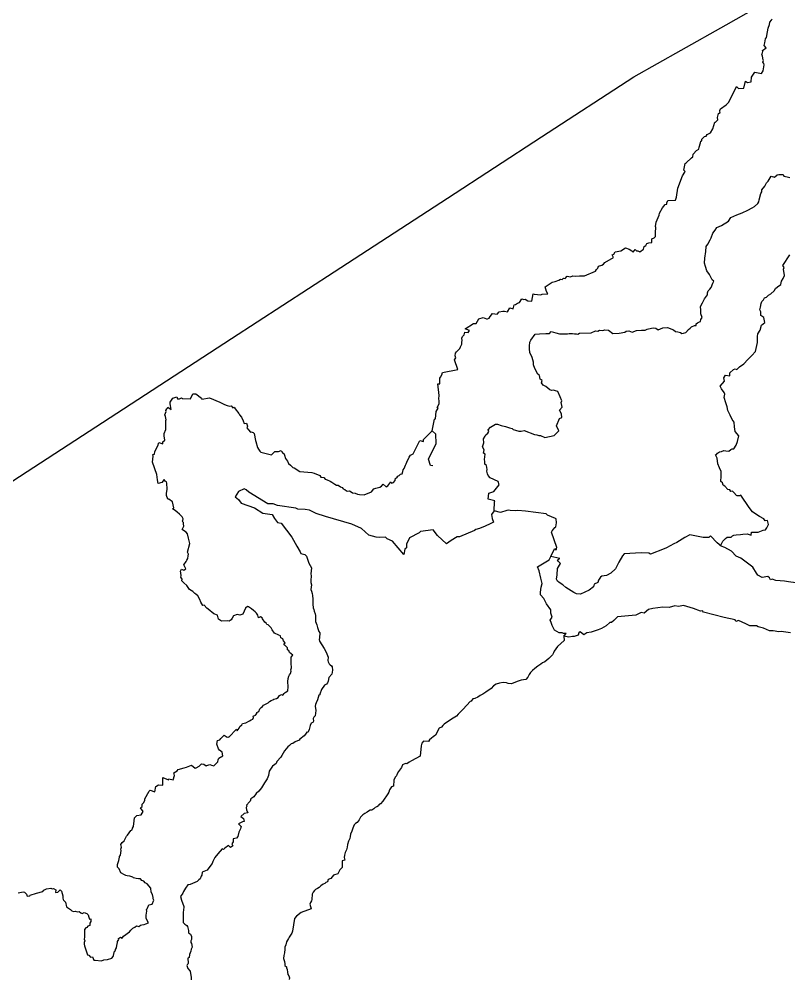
# Model space of a CAD drawing. Header units: inches. Extents: x 11269096 to 11303252, y 3653903 to 3686752.
# Drawn here: x 11273396 to 11274375, y 3678789 to 3680008 of the extents above; entities that cross this region are included whole.
import ezdxf

# ---------------------------------------------------------------- set-up
doc = ezdxf.new("R2010")
doc.units = ezdxf.units.IN
doc.header["$MEASUREMENT"] = 0
doc.layers.add('Park', color=105, linetype='Continuous')
doc.layers.add('Trail', color=202, linetype='Continuous')

msp = doc.modelspace()

# ---------------------------------------------------------------- linework, layer by layer
at = {"layer": 'Park'}
msp.add_lwpolyline([(11273379.9, 3679415.7), (11273529.1, 3679512.7), (11273666.5, 3679602), (11273797.1, 3679686.8), (11273941.1, 3679780.5), (11274060.6, 3679858.2), (11274178.1, 3679934.5), (11274238.3, 3679968.6), (11274295.2, 3680000.9), (11274374.8, 3680046.1)], dxfattribs=at)
at = {"layer": 'Trail'}
for points in [[(11273922.6, 3679440.2), (11273919.3, 3679440.5), (11273916.7, 3679448.7), (11273926.8, 3679468.4), (11273926.3, 3679480.4), (11273921.4, 3679484.6), (11273924.7, 3679499.5), (11273925.7, 3679499.9), (11273926.6, 3679509.4), (11273929, 3679513.6), (11273927.9, 3679514.3), (11273930.4, 3679519), (11273930.3, 3679523), (11273930, 3679525.5), (11273930.5, 3679529.6), (11273928.8, 3679544.6), (11273931.5, 3679544.5), (11273931.2, 3679551.6), (11273932.3, 3679552.7), (11273933.9, 3679555.8), (11273934.6, 3679558.9), (11273954.2, 3679562.8), (11273950.1, 3679574.8), (11273951.6, 3679577.4), (11273950.8, 3679580.1), (11273951, 3679583.4), (11273952.5, 3679585.2), (11273954.2, 3679586.6), (11273956.7, 3679589.4), (11273957.5, 3679591.5), (11273959.1, 3679595), (11273959.2, 3679597.4), (11273959.7, 3679599.3), (11273959.4, 3679602.3), (11273960, 3679604.6), (11273962.2, 3679606.8), (11273963.2, 3679610.2), (11273967.2, 3679609.8), (11273969.2, 3679612.3), (11273963.4, 3679614.4), (11273973.9, 3679621), (11273977.6, 3679621.2), (11273981, 3679626.9), (11273986.3, 3679628.7), (11273988.4, 3679627.9), (11273990.6, 3679627), (11273992, 3679627.2), (11273993.9, 3679627.7), (11273995.1, 3679630.1), (11273998.1, 3679633.8), (11274004.1, 3679633.1), (11274006.9, 3679635.8), (11274011.4, 3679636.8), (11274013.3, 3679637), (11274017.5, 3679636.1), (11274020.3, 3679641.2), (11274024.4, 3679639.8), (11274025.6, 3679644.7), (11274027.3, 3679645.2), (11274030, 3679646.8), (11274032.4, 3679647.8), (11274035.5, 3679652.4), (11274038, 3679651.8), (11274039.7, 3679652.2), (11274043.1, 3679649.8), (11274048.4, 3679649.6), (11274049.8, 3679658.7), (11274051.3, 3679658.4), (11274059.5, 3679657.7), (11274061.5, 3679658.2), (11274068.4, 3679658.7), (11274067, 3679661.9), (11274065.2, 3679667.6), (11274069.1, 3679670.3), (11274074.2, 3679673.7), (11274077.8, 3679674.3), (11274082.4, 3679676.2), (11274084.8, 3679677.3), (11274087, 3679677.1), (11274088.5, 3679678.7), (11274090.6, 3679678.4), (11274093.1, 3679681.2), (11274097.4, 3679680.5), (11274100.6, 3679681.6), (11274103.3, 3679681.4), (11274109, 3679681.5), (11274115.1, 3679681.6), (11274129.3, 3679687.6), (11274130.6, 3679689.9), (11274132.2, 3679691.6), (11274132.9, 3679693.9), (11274137.3, 3679695.4), (11274139.2, 3679696.7), (11274141.1, 3679698.5), (11274152.1, 3679705), (11274150.5, 3679708.2), (11274152.4, 3679709.4), (11274154.1, 3679712.1), (11274161.4, 3679713.6), (11274167.5, 3679717.1), (11274171.9, 3679715.5), (11274175.6, 3679713.3), (11274177, 3679711.8), (11274179.5, 3679715.3), (11274181.4, 3679713.6), (11274183.1, 3679713.3), (11274185.6, 3679712.3), (11274190.2, 3679715.5), (11274191.1, 3679719.1), (11274193.4, 3679720.3), (11274194.6, 3679722.7), (11274196.9, 3679723.5), (11274200.7, 3679724), (11274201, 3679728.6), (11274204, 3679730), (11274205.4, 3679731.5), (11274205.6, 3679736.9), (11274206.1, 3679743.2), (11274205.7, 3679744.3), (11274206.4, 3679749.8), (11274207.5, 3679752.7), (11274210.3, 3679758.9), (11274210.7, 3679761.3), (11274214.5, 3679768.1), (11274217.6, 3679772.3), (11274219.9, 3679772.9), (11274220, 3679774.3), (11274221.2, 3679777.5), (11274230.8, 3679778), (11274232.1, 3679781.6), (11274234, 3679793.1), (11274240, 3679808.8), (11274242.8, 3679813.3), (11274243.2, 3679814.3), (11274241.6, 3679816.2), (11274243.1, 3679824.5), (11274244.6, 3679825.2), (11274251.2, 3679831.8), (11274252.9, 3679832.9), (11274253.2, 3679836.2), (11274257.5, 3679841), (11274260.6, 3679842.8), (11274261.2, 3679845.4), (11274262.8, 3679850.9), (11274263, 3679852.9), (11274264.2, 3679853.1), (11274264.4, 3679855.3), (11274267.6, 3679859), (11274270, 3679859.1), (11274271.2, 3679861.2), (11274275.4, 3679863.6), (11274278.4, 3679868.7), (11274281.1, 3679877.1), (11274281.9, 3679877.2), (11274284.8, 3679880.1), (11274284.4, 3679883.1), (11274285.6, 3679888.2), (11274287.9, 3679889.5), (11274287.2, 3679891.2), (11274287.5, 3679892), (11274288.3, 3679893.9), (11274295.2, 3679899.2), (11274298.9, 3679902.6), (11274308.4, 3679922.4), (11274311, 3679919.9), (11274318, 3679920.3), (11274320, 3679929), (11274322.6, 3679927.3), (11274327, 3679928.1), (11274327.7, 3679934.2), (11274331.9, 3679940.5), (11274340.2, 3679938.9), (11274342.5, 3679942.2), (11274343.8, 3679949.8), (11274343.2, 3679951.7), (11274342, 3679953.3), (11274342.9, 3679955.6), (11274342.2, 3679956.4), (11274341.5, 3679960.9), (11274340.9, 3679963.6), (11274341.5, 3679965.3), (11274341.8, 3679967), (11274341.5, 3679968.3), (11274346.2, 3679971.6), (11274343.7, 3679974.5), (11274344.5, 3679977.9), (11274345.5, 3679982.9), (11274346.7, 3679984.7), (11274348.1, 3679991.7), (11274348.9, 3679996.5), (11274350.3, 3680001.3), (11274350.7, 3680004.3), (11274352.8, 3680006.6), (11274353.8, 3680008.4)], [(11274000.3, 3679382.8), (11274000.8, 3679394.4), (11274001.2, 3679395.9), (11273992.7, 3679398), (11273993.7, 3679405.5), (11274000, 3679407.6), (11274006.8, 3679415.9), (11274005.6, 3679420.2), (11273995.2, 3679424.8), (11273992.9, 3679427.7), (11273991.7, 3679430.1), (11273990.9, 3679433.4), (11273991.5, 3679435.5), (11273990.7, 3679440.6), (11273988.5, 3679442.4), (11273988.4, 3679445.6), (11273987.9, 3679448.4), (11273989, 3679455.1), (11273986.7, 3679456.3), (11273987.5, 3679460.4), (11273985.5, 3679464.5), (11273987.2, 3679469.5), (11273986.6, 3679474.7), (11273988.8, 3679477.8), (11273989.8, 3679479.5), (11273992.2, 3679481.9), (11273993.4, 3679483.8), (11273992.6, 3679485.8), (11273995.7, 3679489.5), (11273999.8, 3679491.8), (11274002.1, 3679493.2), (11274004.5, 3679493.3), (11274009.1, 3679491.6), (11274014.6, 3679490.1), (11274019.9, 3679488.3), (11274023.2, 3679487.6), (11274024.5, 3679486.3), (11274027.6, 3679485.6), (11274031.8, 3679484.3), (11274034.8, 3679484.2), (11274038.6, 3679485), (11274051.8, 3679479.9), (11274054.8, 3679479.4), (11274057.3, 3679478.7), (11274059.4, 3679478.8), (11274064.9, 3679476.2), (11274076.6, 3679478.8), (11274082.6, 3679484.6), (11274079.6, 3679491), (11274083.3, 3679500.4), (11274086.3, 3679501.6), (11274086, 3679506.2), (11274083.6, 3679511), (11274086.9, 3679514.6), (11274086.6, 3679517.1), (11274085.7, 3679520.7), (11274086.6, 3679522.9), (11274084.3, 3679527.8), (11274081.5, 3679534.6), (11274078.3, 3679535.7), (11274075.8, 3679536.2), (11274073.1, 3679536), (11274071.2, 3679536.9), (11274066.1, 3679541.1), (11274062.8, 3679542.8), (11274060.6, 3679545.6), (11274061.3, 3679548.8), (11274058.7, 3679550.3), (11274058.2, 3679555.2), (11274056, 3679556.8), (11274052.1, 3679564), (11274050.5, 3679568.7), (11274050.4, 3679571.9), (11274048.6, 3679577.9), (11274045.7, 3679584.3), (11274045.2, 3679589), (11274045.1, 3679592.3), (11274045.6, 3679597.5), (11274046.8, 3679599.9), (11274052.5, 3679607.6), (11274057.8, 3679608), (11274066.2, 3679608.3), (11274070.6, 3679608.3), (11274072.8, 3679610.8), (11274078.8, 3679609.1), (11274083.6, 3679607.9), (11274088.2, 3679607.8), (11274093.5, 3679607.9), (11274095.9, 3679608.3), (11274099.9, 3679608.4), (11274102.4, 3679607.9), (11274105.2, 3679608.1), (11274106.7, 3679607.7), (11274108.7, 3679608.8), (11274123.8, 3679609.3), (11274129.3, 3679611.9), (11274132, 3679611.4), (11274134.1, 3679612.5), (11274138.7, 3679612.3), (11274141, 3679612.9), (11274145.9, 3679612.5), (11274151.2, 3679608.2), (11274159.4, 3679608.7), (11274166.3, 3679610.3), (11274168.4, 3679611.5), (11274171.5, 3679611.7), (11274175.8, 3679609.9), (11274181.4, 3679612.3), (11274187.8, 3679612.5), (11274192.2, 3679612.8), (11274194.9, 3679613.8), (11274200.5, 3679615.1), (11274203.2, 3679615.8), (11274205.9, 3679615.3), (11274208.8, 3679612.9), (11274214.9, 3679615.7), (11274220.9, 3679616.1), (11274228.2, 3679613.1), (11274231, 3679611), (11274233.7, 3679610.6), (11274237.2, 3679609.8), (11274238.8, 3679608.5), (11274241.2, 3679608.9), (11274244.1, 3679609.8), (11274247.5, 3679613.6), (11274249.7, 3679615.3), (11274251.2, 3679616.9), (11274255, 3679618.4), (11274257, 3679618.6), (11274257.3, 3679620.5), (11274258.9, 3679621.9), (11274261.4, 3679623.4), (11274262.9, 3679623.7), (11274263.3, 3679626.3), (11274264.8, 3679628.6), (11274263.1, 3679633.3), (11274263.1, 3679636.1), (11274263.3, 3679638.2), (11274262.6, 3679642.8), (11274265.4, 3679647.2), (11274267.6, 3679652.6), (11274271.6, 3679657.5), (11274271.7, 3679660.1), (11274272.6, 3679662.8), (11274274.6, 3679664.6), (11274276.3, 3679666.9), (11274278.4, 3679672.3), (11274279.7, 3679675.1), (11274277.7, 3679676.7), (11274274.1, 3679683.5), (11274270.9, 3679687.9), (11274269.1, 3679693.5), (11274267.7, 3679697.7), (11274268.1, 3679704.1), (11274269.6, 3679712.6), (11274270.1, 3679719.2), (11274272.2, 3679721.8), (11274274.8, 3679727.3), (11274276.1, 3679729.9), (11274278.3, 3679736), (11274281.3, 3679739.8), (11274283.6, 3679743.3), (11274289.6, 3679745.7), (11274298.4, 3679751.3), (11274301.1, 3679756), (11274308.8, 3679759.2), (11274315.7, 3679762), (11274322.7, 3679765.2), (11274328.2, 3679768.2), (11274331.2, 3679769.8), (11274335.4, 3679773.8), (11274336.9, 3679775.8), (11274337.5, 3679778.4), (11274339.5, 3679786.3), (11274340.5, 3679788.6), (11274340.7, 3679791), (11274344.3, 3679795.7), (11274346.7, 3679800), (11274348.8, 3679802.1), (11274352.6, 3679808.6), (11274356.9, 3679807.1), (11274360.4, 3679810.3), (11274362.2, 3679810.7), (11274367.7, 3679810.4), (11274368.5, 3679808.6), (11274373.1, 3679807.6), (11274376.1, 3679806.8)], [(11274288.1, 3679338.7), (11274290.9, 3679344.5), (11274294.4, 3679347.8), (11274296.7, 3679349.4), (11274301.6, 3679349.7), (11274303.2, 3679351.3), (11274305.2, 3679351.9), (11274308.1, 3679352.4), (11274313.7, 3679353), (11274316.6, 3679353.4), (11274322, 3679353.8), (11274327.2, 3679352.2), (11274327.6, 3679355.9), (11274330.1, 3679355.8), (11274335.9, 3679355.7), (11274342.3, 3679358.3), (11274345.3, 3679358.9), (11274347.2, 3679361.2), (11274349.1, 3679365.8), (11274347.9, 3679370.5), (11274344.8, 3679370.3), (11274343.2, 3679372.9), (11274337.8, 3679375.9), (11274333.2, 3679378.8), (11274328.8, 3679381.6), (11274324.5, 3679387.3), (11274314.1, 3679402.7), (11274312.1, 3679402.1), (11274309.4, 3679402), (11274308.3, 3679402.3), (11274305, 3679406.3), (11274303.5, 3679407.9), (11274301.4, 3679407.7), (11274300.1, 3679409.6), (11274297.4, 3679410.3), (11274293.7, 3679414.5), (11274291.5, 3679415.6), (11274290.5, 3679418.7), (11274288.7, 3679420.2), (11274289.2, 3679426.9), (11274289.1, 3679433), (11274287, 3679437.7), (11274284.9, 3679442.6), (11274283.8, 3679450.1), (11274281.8, 3679454), (11274283.1, 3679454.6), (11274284.3, 3679456.4), (11274286.8, 3679458.1), (11274289.5, 3679458.5), (11274292.3, 3679459.7), (11274294.8, 3679459.4), (11274298.7, 3679458.7), (11274301.2, 3679460.8), (11274303, 3679461.6), (11274305.1, 3679461.8), (11274308, 3679466.3), (11274309.9, 3679471.2), (11274311.6, 3679478.5), (11274306.8, 3679484), (11274306.1, 3679489.8), (11274305.5, 3679495.7), (11274302.8, 3679498.9), (11274300.5, 3679504.6), (11274297.3, 3679510.5), (11274296.6, 3679515.3), (11274294.9, 3679520.4), (11274293, 3679527), (11274293.6, 3679531.1), (11274293, 3679533.5), (11274289.4, 3679538), (11274287.7, 3679541.3), (11274293.2, 3679547.8), (11274292.4, 3679552.1), (11274294.7, 3679555.6), (11274299.8, 3679554.5), (11274300.1, 3679558.5), (11274304.7, 3679562.7), (11274306.8, 3679563.3), (11274309.1, 3679562.7), (11274312.2, 3679565.9), (11274317.7, 3679570), (11274322.7, 3679575.5), (11274327.9, 3679580.4), (11274332.6, 3679585.5), (11274335.3, 3679596.8), (11274335, 3679604.4), (11274335.5, 3679608.1), (11274338.7, 3679612.7), (11274340.4, 3679619.1), (11274344.4, 3679622.6), (11274343.1, 3679628.8), (11274339.4, 3679631.5), (11274339.6, 3679635.8), (11274338.3, 3679638.5), (11274338.8, 3679641.9), (11274339.9, 3679646.6), (11274340.9, 3679648.9), (11274342.8, 3679651.1), (11274344.1, 3679653.6), (11274346.6, 3679654.6), (11274349.2, 3679657.3), (11274352.1, 3679658.9), (11274356.5, 3679662.6), (11274358.2, 3679665.5), (11274360.8, 3679667.9), (11274364.7, 3679670.6), (11274365.5, 3679675.1), (11274368, 3679678.5), (11274369.4, 3679682.2), (11274368.3, 3679690.3), (11274368.9, 3679692.1), (11274367.4, 3679695), (11274376.1, 3679708.6)], [(11273395.2, 3678897.5), (11273401.4, 3678898.9), (11273403.4, 3678898.2), (11273405.6, 3678895.6), (11273406.4, 3678893.1), (11273410, 3678893.7), (11273410.5, 3678894.6), (11273418.4, 3678896.9), (11273426.4, 3678899.1), (11273427.9, 3678900.8), (11273431.4, 3678902.7), (11273436.6, 3678903.2), (11273438.3, 3678902.5), (11273439.9, 3678902.9), (11273443, 3678901.2), (11273442.7, 3678897.9), (11273445.6, 3678898.4), (11273448.5, 3678901.4), (11273450.1, 3678899.6), (11273451.8, 3678893.5), (11273452.1, 3678890.6), (11273452.2, 3678888.9), (11273453, 3678888.3), (11273455.3, 3678885.6), (11273456.7, 3678879.8), (11273461.9, 3678876.1), (11273463.3, 3678874.7), (11273465.4, 3678873.7), (11273468, 3678874), (11273470, 3678873.1), (11273472.6, 3678873.5), (11273475, 3678872.2), (11273476.4, 3678871), (11273479, 3678872.5), (11273482.5, 3678871.1), (11273484, 3678869.4), (11273485.1, 3678866.4), (11273485.9, 3678864.1), (11273487.6, 3678864.2), (11273487.4, 3678861), (11273486.1, 3678858.7), (11273486.2, 3678856), (11273483.7, 3678855.1), (11273482.4, 3678853.5), (11273481, 3678853), (11273479.4, 3678850.7), (11273479.6, 3678848), (11273479.4, 3678845.5), (11273479.5, 3678841.1), (11273479, 3678838.4), (11273479.9, 3678836.3), (11273479.1, 3678834.1), (11273478.9, 3678832.3), (11273479.4, 3678830), (11273482.8, 3678819.7), (11273483.4, 3678818.6), (11273485.1, 3678818.2), (11273487.3, 3678815.5), (11273489.6, 3678816), (11273491.2, 3678812), (11273492.9, 3678811.7), (11273501.1, 3678811.2), (11273503.9, 3678812.4), (11273508.9, 3678812.9), (11273514.3, 3678814.5), (11273515.9, 3678816.3), (11273516.4, 3678817.8), (11273517.6, 3678823.1), (11273519, 3678824), (11273519.1, 3678825.6), (11273520.4, 3678827.6), (11273520.8, 3678830.6), (11273521.6, 3678834.3), (11273521.5, 3678835.4), (11273523.2, 3678838.1), (11273522.7, 3678839.5), (11273525.4, 3678840.9), (11273527.2, 3678839.6), (11273529, 3678842.2), (11273536.6, 3678848), (11273538.4, 3678850), (11273541, 3678852.4), (11273543.3, 3678853.9), (11273545.5, 3678855.3), (11273548.4, 3678854.6), (11273550.9, 3678856.2), (11273552.5, 3678856.7), (11273555.2, 3678857.3), (11273557.4, 3678858), (11273561, 3678859.5), (11273559.2, 3678862.1), (11273557.8, 3678865.2), (11273557.9, 3678869.1), (11273558.7, 3678874.3), (11273558.4, 3678876.4), (11273559.2, 3678877.1), (11273561.3, 3678882.1), (11273565.4, 3678883), (11273567.7, 3678888), (11273567, 3678889.8), (11273566.9, 3678891.7), (11273565.9, 3678895.1), (11273564.1, 3678898.3), (11273564, 3678903.2), (11273559.1, 3678908.9), (11273556.7, 3678910.1), (11273555.1, 3678912.4), (11273552.5, 3678913.1), (11273550.5, 3678915.2), (11273548, 3678915.3), (11273545.2, 3678915.6), (11273541.7, 3678916.3), (11273540.9, 3678917.4), (11273539.5, 3678917.6), (11273537.1, 3678918.6), (11273533.8, 3678918.9), (11273532, 3678919.5), (11273530.4, 3678920.4), (11273525.9, 3678922.8), (11273523.7, 3678928.1), (11273521.5, 3678929.9), (11273521.6, 3678933.4), (11273523, 3678938.6), (11273523.9, 3678942.6), (11273523.9, 3678943.6), (11273525.1, 3678945.2), (11273526.3, 3678951.3), (11273525.8, 3678952.9), (11273526.5, 3678955.3), (11273525.9, 3678958.8), (11273527.6, 3678961.4), (11273529.9, 3678963.4), (11273533, 3678969.4), (11273534.2, 3678970.6), (11273538.4, 3678976.7), (11273540.3, 3678977.5), (11273540.6, 3678979.6), (11273541.8, 3678981.7), (11273542.5, 3678989), (11273542.9, 3678992.6), (11273546.1, 3678995.7), (11273551.7, 3678996.5), (11273554.3, 3679000.7), (11273550.5, 3679005.5), (11273552.9, 3679007.2), (11273552.8, 3679010.2), (11273554.6, 3679012), (11273556.3, 3679014.7), (11273556.2, 3679017.1), (11273561.7, 3679026.5), (11273563.1, 3679028.1), (11273569.1, 3679025.8), (11273570, 3679032.4), (11273573.8, 3679034.6), (11273578.9, 3679034.1), (11273579, 3679044), (11273586.4, 3679041.2), (11273586.7, 3679042.5), (11273592.1, 3679041.1), (11273594.1, 3679046.5), (11273593.2, 3679049.8), (11273597.4, 3679052.4), (11273598.8, 3679054), (11273606.3, 3679056.2), (11273609.3, 3679057.1), (11273615.7, 3679059.7), (11273620, 3679055.8), (11273621.5, 3679056.5), (11273625.4, 3679058.4), (11273628.1, 3679061.2), (11273631.1, 3679061), (11273634.1, 3679058.9), (11273634.9, 3679059.4), (11273638.8, 3679060.7), (11273641.1, 3679059.9), (11273643.9, 3679059), (11273646.4, 3679061.5), (11273649, 3679064.1), (11273649.4, 3679066.4), (11273650.2, 3679068.5), (11273655.2, 3679071.5), (11273654.7, 3679076.1), (11273651.1, 3679078.7), (11273650, 3679080.5), (11273647.9, 3679086.2), (11273648.8, 3679091.2), (11273651.4, 3679091.9), (11273652.9, 3679093.8), (11273657, 3679097.8), (11273661, 3679095.3), (11273661.9, 3679095.7), (11273663.2, 3679095.4), (11273666, 3679098.4), (11273669.9, 3679102.6), (11273672.7, 3679105.3), (11273673.6, 3679103.4), (11273676.3, 3679106.9), (11273677.2, 3679108.8), (11273679.4, 3679111), (11273680.2, 3679112.8), (11273684.7, 3679113.6), (11273689.2, 3679115.9), (11273691.6, 3679117.2), (11273693.5, 3679118.1), (11273694.3, 3679120.1), (11273694.1, 3679122.1), (11273697.1, 3679123.4), (11273698.7, 3679125.3), (11273698.6, 3679126.6), (11273701.1, 3679128.1), (11273702.3, 3679131.3), (11273704.2, 3679133.2), (11273705.8, 3679134.2), (11273707, 3679136), (11273709.7, 3679137.1), (11273713, 3679138.9), (11273714.6, 3679140.8), (11273717, 3679141.7), (11273718.8, 3679142.6), (11273720.4, 3679143.7), (11273723.5, 3679144.4), (11273725.8, 3679145.8), (11273727.3, 3679148.1), (11273729.8, 3679149.5), (11273731.7, 3679148.5), (11273733.2, 3679150.6), (11273734.7, 3679152.2), (11273738, 3679154.4), (11273738.3, 3679159.1), (11273737.9, 3679166.2), (11273738.5, 3679169.9), (11273739.2, 3679172.9), (11273740.1, 3679174.7), (11273741.4, 3679176.4), (11273742.1, 3679179.1), (11273741.8, 3679180.9), (11273742.7, 3679183.6), (11273742.2, 3679189.5), (11273742.1, 3679194.1), (11273742.3, 3679196.9), (11273744.2, 3679199.6), (11273740, 3679202.9), (11273739.3, 3679205.4), (11273737.7, 3679206.3), (11273737.5, 3679208.7), (11273734.4, 3679212.4), (11273732.9, 3679213.8), (11273734.8, 3679215.4), (11273732.7, 3679217.9), (11273731.5, 3679220.2), (11273729.2, 3679221.4), (11273728.5, 3679224.3), (11273726.7, 3679225.1), (11273721, 3679227.7), (11273718.3, 3679231.7), (11273716.9, 3679234.1), (11273713.2, 3679238.3), (11273711.2, 3679238.6), (11273710.6, 3679240.1), (11273708.6, 3679241.6), (11273706, 3679245.6), (11273705.2, 3679246.8), (11273703.1, 3679248.1), (11273700.9, 3679246.9), (11273700, 3679250.2), (11273698.4, 3679253), (11273696.4, 3679254.5), (11273694.4, 3679256.3), (11273692, 3679258.3), (11273688, 3679261.1), (11273686.6, 3679261.6), (11273684.1, 3679259.4), (11273681, 3679251.7), (11273677, 3679250.2), (11273673.8, 3679251.4), (11273669.1, 3679249.7), (11273667.3, 3679246.7), (11273665.9, 3679244.3), (11273663.4, 3679242.7), (11273661.1, 3679243.1), (11273653.5, 3679242.9), (11273649.7, 3679245.3), (11273648.6, 3679250.3), (11273643.9, 3679251.9), (11273636.7, 3679257.8), (11273635, 3679259.1), (11273631.7, 3679262.9), (11273630, 3679262.6), (11273627.4, 3679266.9), (11273626, 3679270.5), (11273623.7, 3679275), (11273621.2, 3679277), (11273619.7, 3679278), (11273617.1, 3679280.4), (11273613.1, 3679283.1), (11273611.3, 3679285.4), (11273609.5, 3679288.2), (11273605.7, 3679291.6), (11273603.4, 3679294.2), (11273603.6, 3679296), (11273602, 3679298.5), (11273602.2, 3679300.3), (11273601.8, 3679304.1), (11273601.4, 3679306.2), (11273602.9, 3679308.9), (11273605.6, 3679307.5), (11273608.5, 3679309.4), (11273606, 3679314.3), (11273608.6, 3679318.8), (11273609.7, 3679320.4), (11273610.9, 3679322.3), (11273611.2, 3679325.9), (11273611.6, 3679328.1), (11273610.5, 3679330.6), (11273613.5, 3679341.3), (11273611.6, 3679348.4), (11273610.5, 3679353.6), (11273608.8, 3679355.7), (11273605.5, 3679357.8), (11273603.8, 3679359.1), (11273605.7, 3679363.3), (11273605.4, 3679366.6), (11273605.2, 3679368.1), (11273603.8, 3679370), (11273604.5, 3679370.8), (11273604.8, 3679372.8), (11273603.6, 3679375.5), (11273600.2, 3679378.7), (11273597.4, 3679381.5), (11273594.6, 3679383.5), (11273591.6, 3679385.6), (11273592.9, 3679386.6), (11273591.2, 3679394.3), (11273586.7, 3679397.9), (11273585.5, 3679397.9), (11273583.6, 3679402.5), (11273583.7, 3679404.9), (11273584.7, 3679410.4), (11273584.2, 3679418.2), (11273583.6, 3679420), (11273582.1, 3679420.9), (11273581, 3679422.9), (11273577.9, 3679419.2), (11273573.3, 3679417.9), (11273572.2, 3679422.4), (11273571.5, 3679429.1), (11273565.8, 3679444.9), (11273566.7, 3679452.5), (11273566.2, 3679454.4), (11273568.4, 3679454.9), (11273569, 3679458.5), (11273572.9, 3679465.5), (11273574.2, 3679469.7), (11273578.9, 3679468.2), (11273579.1, 3679470.9), (11273581.8, 3679472.9), (11273580.8, 3679478.5), (11273581, 3679481.3), (11273582.8, 3679486.2), (11273582.9, 3679498.2), (11273583.5, 3679498.5), (11273582.7, 3679502.7), (11273581.5, 3679505.2), (11273583.2, 3679509.3), (11273583, 3679510.7), (11273584, 3679512.7), (11273585.1, 3679513.4), (11273585.3, 3679514.7), (11273589.9, 3679511.7), (11273588.8, 3679516.9), (11273588.4, 3679518.9), (11273588.6, 3679519.6), (11273588.4, 3679521.2), (11273591.9, 3679526.3), (11273596.9, 3679528), (11273597.8, 3679525.3), (11273600.5, 3679525.3), (11273603, 3679526.6), (11273604.2, 3679525.9), (11273614.2, 3679525.3), (11273617.3, 3679531.8), (11273621.1, 3679531.7), (11273628.2, 3679526.3), (11273628.7, 3679524.9), (11273638.4, 3679526.7), (11273651.5, 3679521.3), (11273657.5, 3679518.3), (11273660.7, 3679517.1), (11273664, 3679515.9), (11273666, 3679516.4), (11273668.2, 3679514.1), (11273669.9, 3679514.7), (11273671, 3679512.8), (11273675.8, 3679506.9), (11273676.7, 3679505.1), (11273679, 3679502.1), (11273681.2, 3679497.2), (11273682.4, 3679493.8), (11273685.6, 3679494.5), (11273686.6, 3679490.7), (11273686, 3679488.3), (11273688.1, 3679485.8), (11273690.6, 3679483), (11273691.6, 3679483.3), (11273693.8, 3679482.7), (11273695.2, 3679481.2), (11273696.9, 3679472.6), (11273697.5, 3679471), (11273699.6, 3679463.3), (11273700.8, 3679461.2), (11273702.5, 3679458.9), (11273703.9, 3679457.4), (11273717.2, 3679454), (11273721.7, 3679458.4), (11273726.1, 3679458.3), (11273729.5, 3679459.6), (11273730.2, 3679458), (11273731.6, 3679456.2), (11273732.9, 3679455.8), (11273733.7, 3679453.9), (11273735.2, 3679449.7), (11273737.4, 3679446.2), (11273738.8, 3679443.2), (11273741.3, 3679440.9), (11273744.2, 3679438.1), (11273745.9, 3679437.8), (11273753.4, 3679432.9), (11273768.5, 3679431.9), (11273771.6, 3679430.7), (11273778.8, 3679428), (11273780.1, 3679425.9), (11273783.9, 3679425.3), (11273785.5, 3679423.4), (11273788.2, 3679422.2), (11273792, 3679420.9), (11273794, 3679419.6), (11273797.8, 3679416.9), (11273799.7, 3679415.5), (11273801.9, 3679415.8), (11273804.9, 3679413.6), (11273807, 3679412.5), (11273808.2, 3679410.8), (11273810.5, 3679410.3), (11273812.5, 3679408.5), (11273814.2, 3679407.9), (11273816.5, 3679408.6), (11273818.4, 3679407.3), (11273820.3, 3679405.9), (11273823.6, 3679405.5), (11273826.6, 3679404.2), (11273829.2, 3679403.7), (11273834.9, 3679403.4), (11273844.5, 3679407.2), (11273847.3, 3679410.8), (11273850.1, 3679411.8), (11273854.9, 3679413.1), (11273857, 3679414.3), (11273859.1, 3679417), (11273863, 3679413.3), (11273865.1, 3679414.8), (11273869.1, 3679419.9), (11273869.8, 3679418.2), (11273872.2, 3679419.1), (11273874.3, 3679421.5), (11273874.9, 3679424.4), (11273876.7, 3679425.1), (11273877.8, 3679427), (11273879.5, 3679428), (11273881.4, 3679429.8), (11273883.3, 3679430.1), (11273884.1, 3679433.2), (11273884.7, 3679435.3), (11273885.8, 3679436.7), (11273887.7, 3679441), (11273888.4, 3679442.9), (11273889.5, 3679444.9), (11273892.2, 3679451.4), (11273894, 3679453.7), (11273897.4, 3679455.4), (11273904.8, 3679469.8), (11273905.9, 3679472.5), (11273910.5, 3679471.1), (11273910.5, 3679473.7), (11273921.4, 3679484.6)], [(11274000.3, 3679382.8), (11273996.8, 3679378.3), (11273998, 3679373.2), (11273999.7, 3679368.7), (11273995.1, 3679366.3), (11273988.9, 3679363.6), (11273981.9, 3679360.4), (11273977.1, 3679359.4), (11273975.2, 3679358), (11273956.4, 3679350.1), (11273953.4, 3679349.9), (11273945.6, 3679345.3), (11273939.7, 3679340.9), (11273928.4, 3679351.8), (11273922.8, 3679359), (11273906.9, 3679356.9), (11273905.2, 3679355), (11273892.7, 3679348.7), (11273891.5, 3679345.6), (11273889.1, 3679340.9), (11273888.8, 3679335.8), (11273886.8, 3679334.1), (11273885.7, 3679327.3), (11273871.1, 3679344.3), (11273864.5, 3679347.6), (11273862.2, 3679349.7), (11273854.1, 3679349.2), (11273850.2, 3679349.7), (11273841.1, 3679352.2), (11273831.6, 3679360.5), (11273819.2, 3679366), (11273786.1, 3679375.6), (11273773.9, 3679379.6), (11273765.7, 3679383.7), (11273760.2, 3679384.6), (11273750.6, 3679385.1), (11273748.1, 3679386.2), (11273724.7, 3679389.6), (11273719.2, 3679392), (11273712.4, 3679391.9), (11273688.3, 3679406.8), (11273685.1, 3679409.9), (11273682.3, 3679410.8), (11273675.4, 3679407.5), (11273671, 3679400.7), (11273675.5, 3679397.6), (11273678.5, 3679392.7), (11273695.6, 3679387), (11273706.1, 3679380.2), (11273715, 3679378.6), (11273718.1, 3679378.2), (11273720.9, 3679373.3), (11273724.9, 3679368.3), (11273729.5, 3679367.3), (11273743.2, 3679349.7), (11273749.5, 3679338.1), (11273753.6, 3679331), (11273754.4, 3679328.9), (11273759.8, 3679327.7), (11273761.7, 3679325.3), (11273764.6, 3679316.4), (11273768.2, 3679310.7), (11273767.2, 3679302.9), (11273767.5, 3679300.5), (11273767.1, 3679294.5), (11273767.3, 3679291.9), (11273768.2, 3679289), (11273767.4, 3679283.2), (11273768.3, 3679280.9), (11273768.8, 3679278), (11273769.6, 3679275.4), (11273769.9, 3679270.8), (11273769.9, 3679264.4), (11273770.4, 3679259.9), (11273771.2, 3679257.6), (11273771.6, 3679255.4), (11273772.7, 3679252.2), (11273773.1, 3679249.9), (11273773.3, 3679247.1), (11273773.3, 3679242.2), (11273774.8, 3679238.3), (11273775.7, 3679234.9), (11273777.4, 3679229.8), (11273778.7, 3679227.8), (11273778.2, 3679221.6), (11273777.9, 3679219.5), (11273778.5, 3679217.2), (11273784.3, 3679208.2), (11273786.9, 3679203.5), (11273789.4, 3679197.1), (11273788.9, 3679192.7), (11273789.5, 3679191.2), (11273790.7, 3679188.5), (11273792, 3679187.3), (11273793.6, 3679186), (11273794.3, 3679184.7), (11273794.7, 3679180.6), (11273794.6, 3679178), (11273794.1, 3679175.4), (11273790.1, 3679171.1), (11273789.4, 3679166.6), (11273788.4, 3679164.3), (11273787.3, 3679162.6), (11273784.7, 3679161.4), (11273780.9, 3679156.1), (11273778.7, 3679150.1), (11273778.8, 3679149), (11273777.5, 3679148.7), (11273775.8, 3679142.6), (11273774.2, 3679139.1), (11273773.4, 3679137), (11273772.9, 3679134.6), (11273773.5, 3679129.3), (11273772.8, 3679122.4), (11273771.2, 3679120.6), (11273770.2, 3679118.9), (11273770.7, 3679115.5), (11273770, 3679114.1), (11273767.8, 3679113.1), (11273766.5, 3679110), (11273765.7, 3679106.9), (11273765.3, 3679105), (11273763.5, 3679101.2), (11273762.1, 3679101.5), (11273760.7, 3679099.2), (11273758.7, 3679097), (11273753.1, 3679092.8), (11273752.3, 3679091.5), (11273747.2, 3679089.2), (11273744.5, 3679087.1), (11273742.2, 3679086.7), (11273740, 3679084.5), (11273737.9, 3679082.9), (11273734, 3679078.1), (11273730.2, 3679072), (11273729.3, 3679070), (11273723.9, 3679064.2), (11273723.4, 3679061.9), (11273721.4, 3679060.6), (11273718.7, 3679058.4), (11273716.8, 3679055.8), (11273714.5, 3679052.2), (11273713.3, 3679046.4), (11273711.7, 3679042.5), (11273708.5, 3679037.4), (11273705.9, 3679033), (11273704.5, 3679030.8), (11273701.3, 3679026.7), (11273697.7, 3679023.7), (11273694.8, 3679019.5), (11273690.9, 3679016.9), (11273690.2, 3679013.8), (11273689.4, 3679013.1), (11273685.5, 3679008.8), (11273685.9, 3679007.7), (11273685, 3679005.9), (11273685.6, 3679003.1), (11273687, 3678999.1), (11273682.3, 3678998.1), (11273678.3, 3678994.4), (11273681.8, 3678991.8), (11273682.7, 3678988.3), (11273680.6, 3678987.8), (11273675.5, 3678985.1), (11273678.7, 3678981.9), (11273678.1, 3678980.3), (11273678, 3678978.6), (11273675.8, 3678974.5), (11273674.5, 3678969.1), (11273672.6, 3678967.1), (11273668.7, 3678966.2), (11273668.6, 3678962.2), (11273667, 3678959.9), (11273668, 3678957.3), (11273665.3, 3678955.2), (11273662.7, 3678957.8), (11273657.8, 3678954.3), (11273656.2, 3678952.4), (11273654.7, 3678953.4), (11273649, 3678947.2), (11273645.1, 3678942.3), (11273642.5, 3678937.1), (11273641.9, 3678934.6), (11273640.3, 3678932.6), (11273635.3, 3678926.1), (11273633.2, 3678925.5), (11273631.2, 3678924.7), (11273629.1, 3678923.7), (11273628.5, 3678919.7), (11273627.8, 3678918.5), (11273626.5, 3678915.1), (11273624.7, 3678913.8), (11273622.7, 3678912), (11273613.8, 3678908.2), (11273611, 3678907.4), (11273607.8, 3678903.2), (11273605.2, 3678899.2), (11273604.7, 3678897), (11273601.6, 3678892.9), (11273603, 3678888.2), (11273605.6, 3678880.2), (11273606, 3678879.2), (11273604.9, 3678872.5), (11273605, 3678869.2), (11273605, 3678865.8), (11273605, 3678859.9), (11273607.2, 3678857.5), (11273609.5, 3678856), (11273610.5, 3678854.5), (11273611.7, 3678849.6), (11273611.8, 3678846.7), (11273614.4, 3678845), (11273615.6, 3678842), (11273615.7, 3678838), (11273614.6, 3678836.5), (11273614.6, 3678834.5), (11273615.7, 3678833.1), (11273616.2, 3678828.4), (11273615.1, 3678825.8), (11273614.6, 3678823.2), (11273613, 3678819.2), (11273612.6, 3678815.4), (11273610.8, 3678814.2), (11273611.4, 3678808.1), (11273610.9, 3678806.9), (11273609.9, 3678806.1), (11273609.5, 3678804.9), (11273610.9, 3678801.3), (11273613.9, 3678797.7), (11273615, 3678789.9), (11273615.3, 3678787)], [(11274377.3, 3679227.8), (11274365.3, 3679229.5), (11274362.1, 3679229.2), (11274355.3, 3679230.4), (11274350.6, 3679230.5), (11274342.7, 3679233.9), (11274336.1, 3679235.7), (11274334.1, 3679236.8), (11274325.6, 3679236.7), (11274320.3, 3679239.3), (11274311.2, 3679243.7), (11274307.6, 3679242.4), (11274306.9, 3679244.4), (11274293, 3679247.2), (11274266.6, 3679254.2), (11274265.4, 3679256), (11274262.6, 3679255.5), (11274253.8, 3679258.8), (11274241.2, 3679262.5), (11274234.7, 3679261.4), (11274230.2, 3679262.3), (11274223, 3679260.2), (11274214.9, 3679260.5), (11274208.4, 3679259.5), (11274202.2, 3679258.8), (11274196.7, 3679257.5), (11274190.9, 3679253), (11274187.1, 3679253.7), (11274180.4, 3679250.4), (11274157.3, 3679248.4), (11274152.7, 3679243.7), (11274149.7, 3679241), (11274147.3, 3679240.9), (11274142.7, 3679237), (11274136.7, 3679233.4), (11274132.6, 3679231.6), (11274123.8, 3679228.6), (11274118.1, 3679227.8), (11274114.5, 3679225.5), (11274109.7, 3679229.2), (11274107.9, 3679227.8), (11274107.2, 3679224.9), (11274102, 3679223.1), (11274099.9, 3679223.4), (11274095.3, 3679222.6), (11274088.8, 3679223.7), (11274091.8, 3679226.9), (11274088.6, 3679227), (11274086.9, 3679228.1), (11274083, 3679228), (11274077.2, 3679231.5), (11274074.1, 3679237.1), (11274072.7, 3679241.1), (11274071.6, 3679244.1), (11274074, 3679247.9), (11274072.4, 3679252.8), (11274072.3, 3679257.3), (11274066.7, 3679264.8), (11274063.7, 3679271.4), (11274059.4, 3679276.4), (11274059.1, 3679279.5), (11274060, 3679286), (11274061.2, 3679290.6), (11274059.7, 3679297.5), (11274057.6, 3679306.6), (11274055.4, 3679311.7), (11274070.5, 3679320.6), (11274072.5, 3679325), (11274076, 3679332.1), (11274077.4, 3679335.3), (11274079.4, 3679333), (11274080, 3679336.6), (11274073.3, 3679356), (11274074, 3679357.4), (11274076.2, 3679360), (11274077.5, 3679361.8), (11274078.7, 3679362.5), (11274079.8, 3679367.8), (11274079.4, 3679372.9), (11274078.5, 3679373.3), (11274068.3, 3679377.6), (11274066.6, 3679379), (11274040.1, 3679382.5), (11274030.3, 3679383.4), (11274027.2, 3679383), (11274020.6, 3679383.6), (11274018.8, 3679384), (11274016.5, 3679383.6), (11274008.6, 3679381), (11274000.3, 3679382.8)], [(11274384, 3679291.4), (11274374.6, 3679292.7), (11274369.6, 3679293.4), (11274358.4, 3679294.5), (11274353.8, 3679296.2), (11274351.9, 3679295.1), (11274350.6, 3679297.8), (11274348.2, 3679299.4), (11274341.2, 3679298.4), (11274335.7, 3679301.1), (11274333.9, 3679303.8), (11274329.2, 3679311.4), (11274313.8, 3679322.9), (11274308.2, 3679325.3), (11274302.2, 3679331.6), (11274293.6, 3679336.6), (11274289, 3679338.2), (11274283.9, 3679342.3), (11274275.4, 3679351.4), (11274273.4, 3679349), (11274266.2, 3679349.3), (11274249.1, 3679352.4), (11274242.6, 3679348.9), (11274232.7, 3679342.9), (11274228.8, 3679340.9), (11274219.4, 3679336.1), (11274216.6, 3679334.7), (11274199.2, 3679328.1), (11274197.1, 3679329.1), (11274187.2, 3679329.5), (11274165.8, 3679328.3), (11274163.6, 3679326), (11274158.8, 3679317.9), (11274154.7, 3679309.2), (11274148.9, 3679303.9), (11274143.3, 3679300.9), (11274137.3, 3679299.9), (11274135.5, 3679298.7), (11274133.1, 3679294.7), (11274132, 3679292.1), (11274127.4, 3679289.7), (11274126.5, 3679286.3), (11274121.3, 3679282.1), (11274110, 3679277), (11274105, 3679277.7), (11274101.8, 3679279.2), (11274091.5, 3679285.5), (11274087.7, 3679288.9), (11274083.2, 3679291.9), (11274080.9, 3679293.4), (11274079.7, 3679296.2), (11274080.6, 3679301.7), (11274081.1, 3679309.8), (11274082, 3679311.7), (11274084.7, 3679316.2), (11274082.2, 3679318.6), (11274080.8, 3679320.6), (11274082.3, 3679321.5), (11274083.8, 3679322.6), (11274072.5, 3679325)], [(11274088.8, 3679223.7), (11274089.2, 3679218.3), (11274080.9, 3679210.7), (11274076.8, 3679204.8), (11274075.9, 3679202.4), (11274074.5, 3679199.8), (11274072, 3679197.3), (11274069.7, 3679195.1), (11274067.4, 3679193.2), (11274065, 3679191.2), (11274061.7, 3679189.8), (11274059.6, 3679188), (11274056, 3679185.6), (11274052, 3679182.6), (11274048.9, 3679180.1), (11274046.6, 3679177.5), (11274044.9, 3679174.9), (11274043.2, 3679171.4), (11274040.6, 3679168.4), (11274034.7, 3679167.7), (11274029.7, 3679166), (11274022.2, 3679163.3), (11274018.3, 3679163.5), (11274016.1, 3679164.5), (11274011.9, 3679164.6), (11274007.2, 3679163.9), (11274003, 3679162.5), (11273999.4, 3679160.7), (11273996.4, 3679157.3), (11273989.9, 3679152.3), (11273986.1, 3679150.1), (11273982.6, 3679148.3), (11273979.5, 3679146.1), (11273975.8, 3679144.5), (11273973.4, 3679144.1), (11273971.2, 3679140.9), (11273970, 3679140.5), (11273960.9, 3679131), (11273954.8, 3679124.5), (11273952.3, 3679122.1), (11273946.3, 3679118.2), (11273937, 3679111.9), (11273935.2, 3679110), (11273933.2, 3679108.2), (11273930.5, 3679106.6), (11273925.6, 3679097.9), (11273923, 3679095.6), (11273920.6, 3679094), (11273918.3, 3679092.1), (11273917, 3679089.9), (11273910.5, 3679090.4), (11273908.5, 3679087.8), (11273907.4, 3679084.2), (11273906.3, 3679071.2), (11273895.4, 3679065.4), (11273892.4, 3679063.5), (11273889.2, 3679061.6), (11273887.5, 3679061.9), (11273883.8, 3679060.2), (11273882.6, 3679056.9), (11273881.3, 3679055.2), (11273878.9, 3679051.7), (11273876.7, 3679047.8), (11273876, 3679046), (11273874.5, 3679044.4), (11273872.8, 3679040.5), (11273872.3, 3679033.1), (11273869.7, 3679032), (11273867.5, 3679028.4), (11273866.4, 3679025.5), (11273865, 3679023.1), (11273858.8, 3679013.8), (11273855.9, 3679010.6), (11273853.9, 3679009.5), (11273853.1, 3679008.2), (11273851.1, 3679006.9), (11273849, 3679006), (11273847.2, 3679004), (11273844.8, 3679002.6), (11273842.8, 3679002.6), (11273840.8, 3679001.4), (11273839, 3678999.9), (11273836.1, 3678998.2), (11273833.2, 3678996.6), (11273830.4, 3678993.5), (11273828.7, 3678990.3), (11273826.2, 3678986.9), (11273823.9, 3678985.4), (11273822.4, 3678983.9), (11273820.8, 3678979.8), (11273819.4, 3678975.9), (11273817.9, 3678972.2), (11273817.4, 3678969), (11273817, 3678966.4), (11273815.3, 3678963.1), (11273813.9, 3678958.8), (11273813.6, 3678955.3), (11273812.6, 3678952), (11273810.8, 3678948.9), (11273810, 3678945.3), (11273809.5, 3678942.5), (11273810.3, 3678938.9), (11273807.2, 3678938.1), (11273807.3, 3678929.7), (11273804.3, 3678926.7), (11273801.7, 3678921.4), (11273796, 3678919.7), (11273792.9, 3678915.6), (11273789.2, 3678914.2), (11273788.6, 3678911.4), (11273786.2, 3678910.7), (11273785.1, 3678909.3), (11273782.9, 3678908.6), (11273779.9, 3678906.4), (11273777.8, 3678904.2), (11273775.8, 3678903), (11273773.3, 3678901.8), (11273772, 3678900.5), (11273770.4, 3678898.1), (11273769.1, 3678895.6), (11273768.5, 3678888.9), (11273768.1, 3678887.1), (11273766.9, 3678885.1), (11273765.9, 3678882.9), (11273767.6, 3678877.3), (11273755, 3678872.4), (11273749, 3678867.7), (11273746.4, 3678864.7), (11273744, 3678848.7), (11273743.1, 3678846.1), (11273739.9, 3678841.1), (11273738.7, 3678839.5), (11273736.4, 3678835.1), (11273735.4, 3678831.2), (11273734.1, 3678828.3), (11273734.4, 3678825.8), (11273734, 3678821.1), (11273733.1, 3678817.6), (11273732.6, 3678813.9), (11273733.8, 3678810.2), (11273734.4, 3678807.3), (11273734.2, 3678804.9), (11273736.5, 3678803.3), (11273736.3, 3678802.1), (11273737.2, 3678800), (11273737.6, 3678796.4), (11273737.9, 3678793.8), (11273739.4, 3678791.9), (11273740.2, 3678789.4), (11273739.6, 3678787.2)]]:
    msp.add_lwpolyline(points, dxfattribs=at)

doc.saveas('drawing.dxf')
